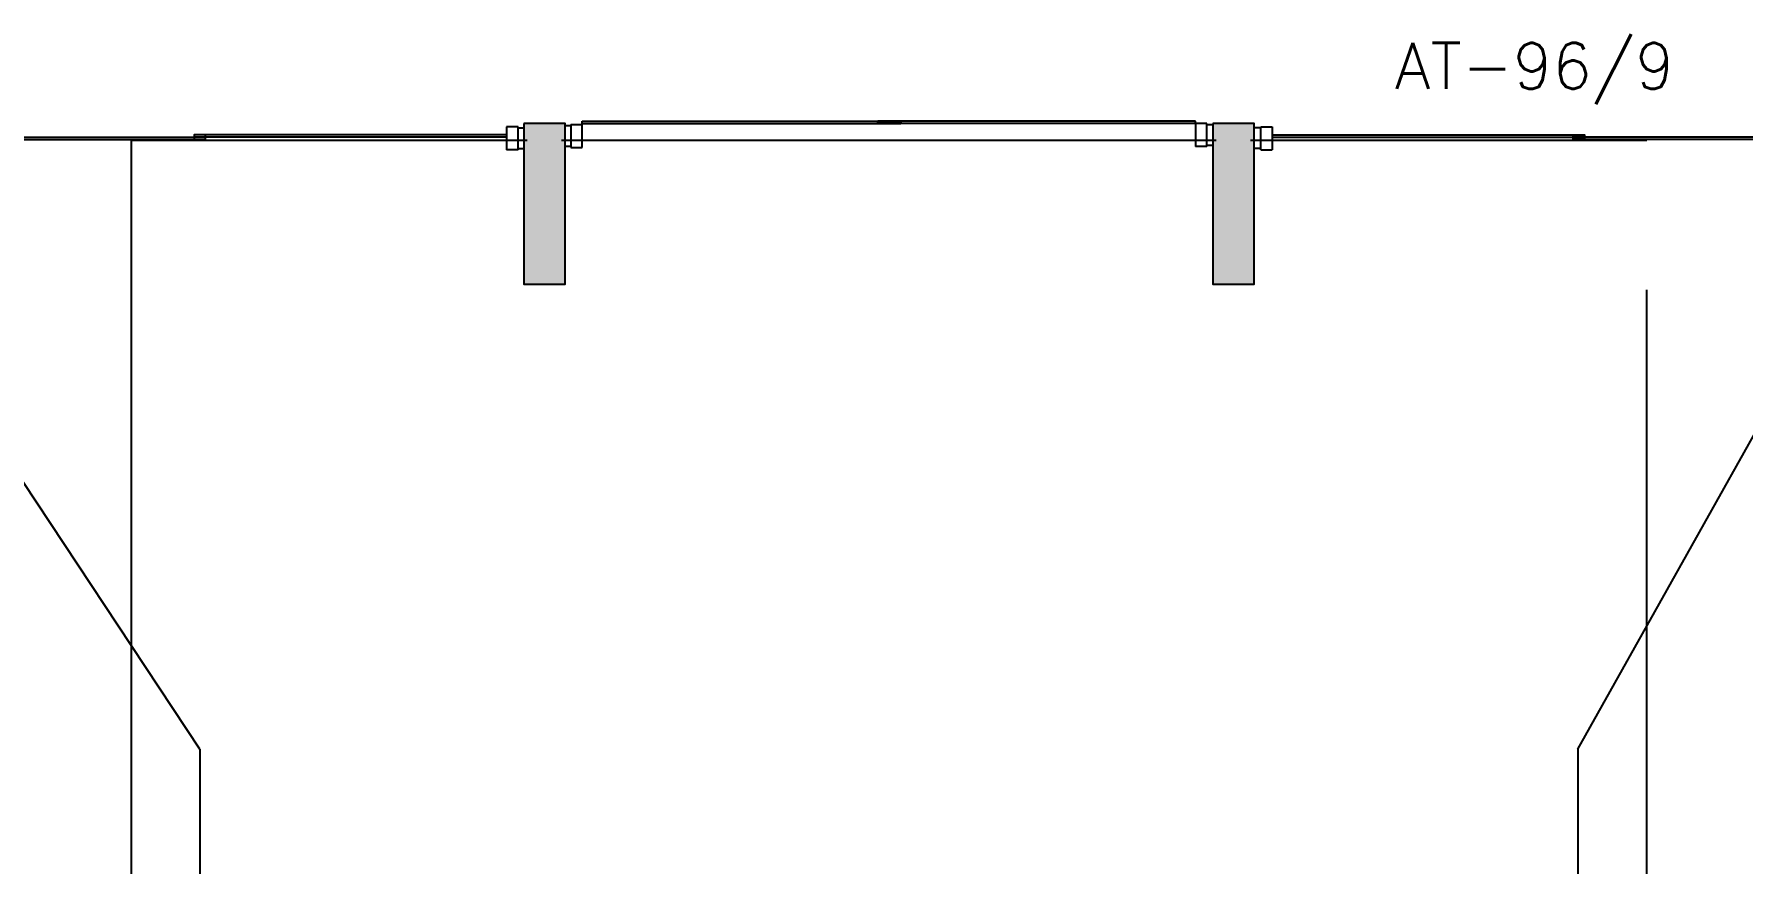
# Model space of a CAD drawing. Header units: millimetres. Extents: x 3605 to 3741, y 1123 to 1192.
# Drawn here: x 3711.58 to 3719.02, y 1132.18 to 1135.79 of the extents above; entities that cross this region are included whole.
import ezdxf

# ---------------------------------------------------------------- set-up
doc = ezdxf.new("R2010")
doc.units = ezdxf.units.MM
doc.linetypes.add('HIDDEN', pattern=[9.525, 6.35, -3.175])
for name, color, linetype in [('ar-estc', 1, 'Continuous'), ('ar-piso', 1, 'Continuous'), ('ar-proj', 1, 'HIDDEN'), ('ar-projarmario', 1, 'HIDDEN'), ('ENDEREÇO', 2, 'Continuous'), ('esq-01', 1, 'Continuous'), ('esq-02', 1, 'Continuous'), ('estc-01', 3, 'Continuous'), ('h-estc', 3, 'Continuous'), ('mob-aud1', 1, 'Continuous')]:
    doc.layers.add(name, color=color, linetype=linetype)
doc.styles.add('UNB-100', font='simplex.shx', dxfattribs={"height": 0.2})

# ---------------------------------------------------------------- blocks, each defined once
blk = doc.blocks.new('plr01-01p')
at = {"layer": 'h-estc'}
blk.add_hatch(color=3, dxfattribs=at).paths.add_polyline_path([(0.09, 0.075), (-0.09, 0.075), (-0.09, -0.625), (0.09, -0.625)])
at = {"layer": 'estc-01', "color": 3}
blk.add_lwpolyline([(-0.09, 0.075), (-0.09, -0.625), (0.09, -0.625), (0.09, 0.075)], close=True, dxfattribs=at)
blk = doc.blocks.new('esq01-01p')
at = {"layer": 'esq-01'}
for p, q in [((0, 0), (0.05, 0)), ((3, 0), (3.05, 0)), ((5.72, 0.0043), (5.72, -0.0957)), ((5.77, 0.0043), (5.72, 0.0043)), ((5.77, -0.0957), (5.77, 0.0043)), ((5.77, 0), (5.795, 0)), ((8.7739, 0), (8.7239, 0)), ((0, -0.0057), (-0.025, -0.0057)), ((0, 0), (0, -0.1)), ((0.05, -0.1), (0.05, 0)), ((2.72, -0.01), (2.72, -0.11)), ((2.77, -0.01), (2.72, -0.01)), ((2.77, -0.11), (2.77, -0.01)), ((2.77, -0.0143), (2.795, -0.0143)), ((3, -0.0057), (2.975, -0.0057)), ((3, 0), (3, -0.1)), ((3.05, -0.1), (3.05, 0)), ((6.0039, -0.0143), (5.9789, -0.0143)), ((6.0039, -0.11), (6.0039, -0.01)), ((6.0039, -0.01), (6.0539, -0.01)), ((6.0539, -0.01), (6.0539, -0.11)), ((8.7239, -0.1), (8.7239, 0)), ((8.7739, 0), (8.7739, -0.1)), ((8.7739, -0.0057), (8.7989, -0.0057)), ((0, -0.0957), (-0.025, -0.0957)), ((0, -0.1), (0.05, -0.1)), ((2.77, -0.11), (2.72, -0.11)), ((2.77, -0.1043), (2.795, -0.1043)), ((3, -0.0957), (2.975, -0.0957)), ((3, -0.1), (3.05, -0.1)), ((5.77, -0.0957), (5.72, -0.0957)), ((5.77, -0.09), (5.795, -0.09)), ((6.0039, -0.1043), (5.9789, -0.1043)), ((6.0039, -0.11), (6.0539, -0.11)), ((8.7739, -0.1), (8.7239, -0.1)), ((8.7739, -0.0957), (8.7989, -0.0957))]:
    blk.add_line(p, q, dxfattribs=at)
for points in [[(4.337, 0.0043), (4.387, 0.0043), (4.387, 0.0143), (4.337, 0.0143)], [(4.387, 0.0043), (4.337, 0.0043), (4.337, 0.0143), (4.387, 0.0143)], [(4.437, 0.0043), (4.387, 0.0043), (4.387, 0.0143), (4.437, 0.0143)], [(4.387, 0.0043), (4.437, 0.0043), (4.437, 0.0143), (4.387, 0.0143)], [(1.36, -0.055), (1.41, -0.055), (1.41, -0.045), (1.36, -0.045)], [(1.41, -0.055), (1.36, -0.055), (1.36, -0.065), (1.41, -0.065)], [(7.4139, -0.055), (7.3639, -0.055), (7.3639, -0.045), (7.4139, -0.045)], [(7.3639, -0.055), (7.4139, -0.055), (7.4139, -0.065), (7.3639, -0.065)]]:
    blk.add_lwpolyline(points, close=True, dxfattribs=at)
at = {"layer": 'esq-02'}
for p, q in [((3.05, 0.0143), (4.337, 0.0143)), ((3.05, 0.0043), (3.05, 0.0143)), ((3.05, 0.0043), (4.337, 0.0043)), ((5.72, 0.0143), (4.437, 0.0143)), ((5.72, 0.0043), (4.437, 0.0043)), ((5.72, 0.0043), (5.72, 0.0143)), ((0.05, -0.055), (1.36, -0.055)), ((0.05, -0.065), (1.36, -0.065)), ((2.72, -0.045), (1.41, -0.045)), ((2.72, -0.055), (1.41, -0.055)), ((6.0539, -0.045), (7.3639, -0.045)), ((6.0539, -0.055), (7.3639, -0.055)), ((8.7239, -0.055), (7.4139, -0.055)), ((8.7239, -0.065), (7.4139, -0.065))]:
    blk.add_line(p, q, dxfattribs=at)

msp = doc.modelspace()

# ---------------------------------------------------------------- linework, layer by layer
at = {"layer": 'ar-piso'}
for p, q in [((3712.2994, 1132.6762), (3710.9994, 1134.6412)), ((3718.2994, 1132.6762), (3719.3994, 1134.6412)), ((3712.2994, 1132.6762), (3712.2994, 1124.9262)), ((3718.2994, 1132.6762), (3718.2994, 1122.6012))]:
    msp.add_line(p, q, dxfattribs=at)
at = {"layer": 'ar-proj', "color": 1}
msp.add_lwpolyline([(3713.7244, 1135.3262), (3711.9994, 1135.3262), (3711.9994, 1128.3262), (3718.5994, 1128.3262), (3718.5994, 1135.3262), (3716.8744, 1135.3262)], dxfattribs=at)
at = {"layer": 'ar-projarmario'}
msp.add_lwpolyline([(3716.7244, 1135.3262), (3713.8744, 1135.3262)], dxfattribs=at)

# ---------------------------------------------------------------- block references
at = {"layer": 'ar-estc'}
for p in [(3713.7994, 1135.3262), (3716.7994, 1135.3262)]:
    msp.add_blockref('plr01-01p', p, dxfattribs=at)
at = {"layer": 'mob-aud1'}
msp.add_blockref('esq01-01p', (3710.9144, 1135.3964), dxfattribs=at)

# ---------------------------------------------------------------- texts
at = {"layer": 'ENDEREÇO', "style": 'UNB-100'}
msp.add_text('AT-96/9', height=0.2, dxfattribs=at).set_placement((3717.503, 1135.5513))

doc.saveas('drawing.dxf')
